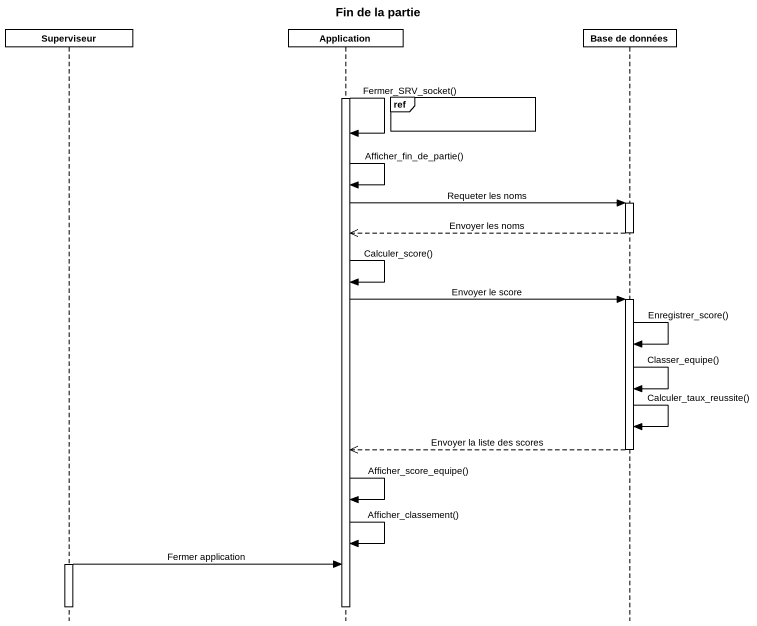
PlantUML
@startuml
title Fin de la partie
hide footbox
participant Superviseur
participant Application
participant "Base de données" as Base_de_données

ref over Application :  
activate Application
Application -> Application : Fermer_SRV_socket()
Application -> Application : Afficher_fin_de_partie()
Application -> Base_de_données : Requeter les noms
activate Base_de_données
Base_de_données -->> Application : Envoyer les noms
deactivate Base_de_données
Application -> Application : Calculer_score()
Application -> Base_de_données : Envoyer le score
activate Base_de_données
Base_de_données -> Base_de_données : Enregistrer_score()
Base_de_données -> Base_de_données : Classer_equipe()
Base_de_données -> Base_de_données : Calculer_taux_reussite()
Base_de_données -->> Application : Envoyer la liste des scores
deactivate Base_de_données
Application -> Application : Afficher_score_equipe()
Application -> Application : Afficher_classement()
activate Superviseur
Superviseur -> Application : Fermer application
deactivate Superviseur
deactivate Application
@enduml
